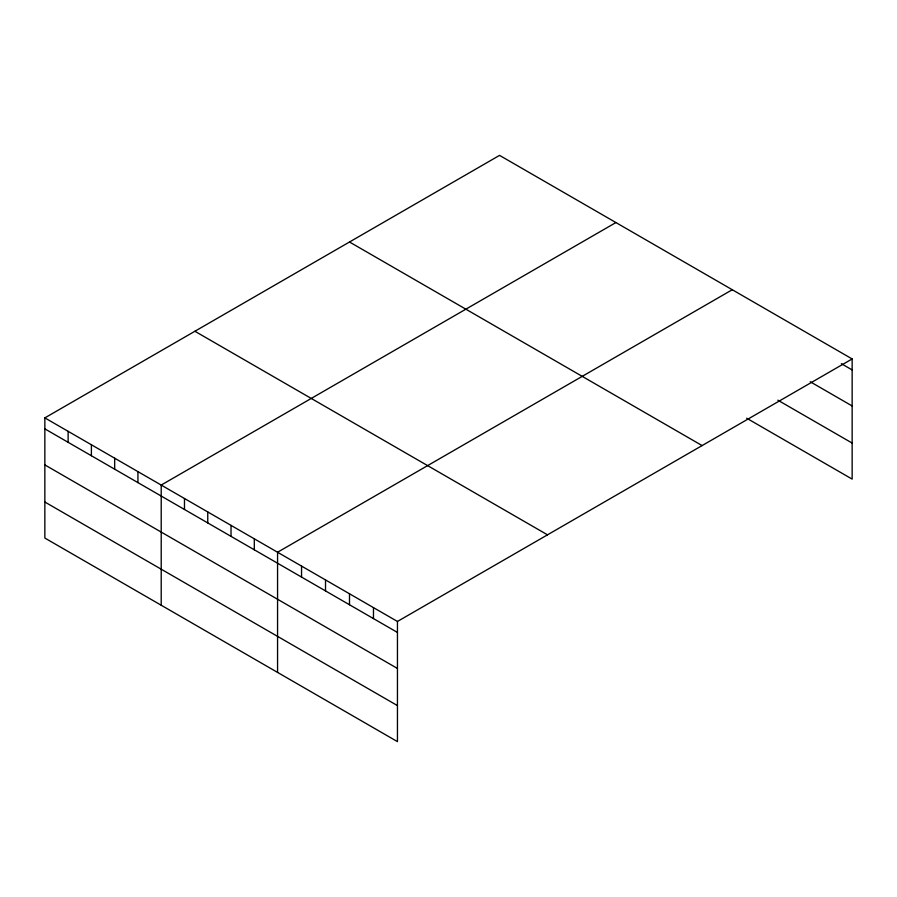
<?xml version="1.0" encoding="UTF-8"?>
<svg xmlns="http://www.w3.org/2000/svg" width="897" height="897" viewBox="0 0 897 897"><rect width="100%" height="100%" fill="white"/><g stroke="black" fill="none" stroke-linecap="round" stroke-linejoin="round"><path stroke-width="1.35" d="M746.652 418.204L852.15 479.11L852.15 358.946L499.551 155.372L44.85 417.89L44.85 538.054L397.449 741.628L397.449 621.464L44.85 417.89M615.903 222.557L161.213 485.064L161.213 605.228M732.266 289.731L277.565 552.249L277.565 672.414M397.449 621.464L852.15 358.946M841.364 363.689L852.15 369.923M810.193 381.73L852.15 405.96M777.822 400.163L852.15 443.073M349.494 241.999L702.104 445.574M194.896 331.262L547.506 534.836M44.85 428.867L397.449 632.441M44.85 464.904L397.449 668.467M44.85 502.017L397.449 705.591M373.477 607.617L373.477 618.594M349.494 593.78L349.494 604.757M325.521 579.933L325.521 590.91M301.549 566.097L301.549 577.074M254.3 538.817L254.3 549.794M231.022 525.373L231.022 536.35M207.756 511.94L207.756 522.917M184.479 498.508L184.479 509.485M137.936 471.631L137.936 482.608M114.67 458.199L114.67 469.176M91.393 444.766L91.393 455.743M68.127 431.322L68.127 442.299"/></g></svg>
